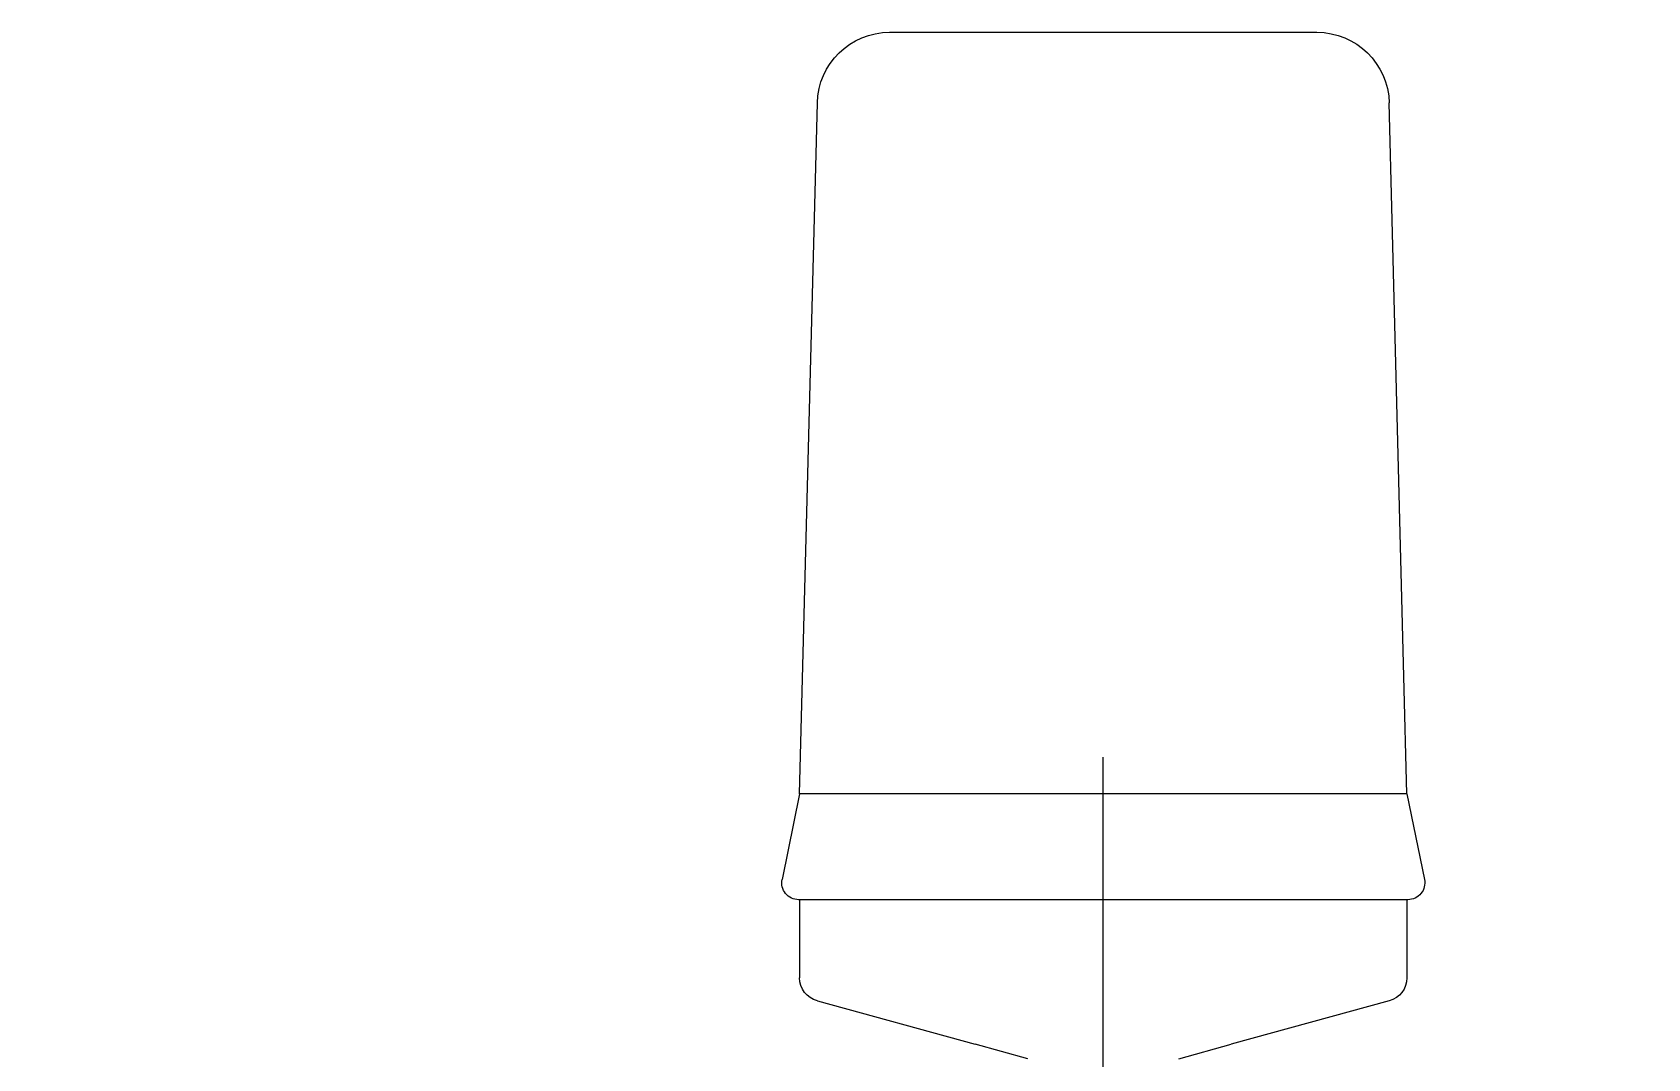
# Model space of a CAD drawing. Header units: millimetres. Extents: x 23077 to 36984, y -3880 to 22709.
# Drawn here: x 24350.8 to 24686, y 9144 to 9357 of the extents above; entities that cross this region are included whole.
import ezdxf

# ---------------------------------------------------------------- set-up
doc = ezdxf.new("R2010")
doc.units = ezdxf.units.MM
doc.set_wipeout_variables(frame=1)
doc.layers.add('LTM-1160-2', color=251, linetype='Continuous')

# ---------------------------------------------------------------- blocks, each defined once
blk = doc.blocks.new('BLOCK-20160220.15365116')
at = {"color": 0, "linetype": 'ByBlock', "lineweight": -2, "transparency": 16777216}
blk.add_line((7634.78, 2886.3), (7546.12, 2886.3), dxfattribs=at)
for centre, start, end in [((7546.12, 2871.3), 90, 178.727), ((7634.78, 2871.3), 1.273, 90)]:
    blk.add_arc(centre, 15, start, end, dxfattribs=at)
blk.add_wipeout([(8535.08, 2429.14), (8535.08, 2429.14), (8527.85, 2433.29), (8520.09, 2436.33), (8511.96, 2438.17), (8503.65, 2438.8), (7678.89, 2438.8), (7678.89, 2438.8), (7658.49, 2434.95), (7640.9, 2423.94), (7628.53, 2407.28), (7623.07, 2387.26), (7623.07, 2387.26), (7586.43, 1929.26), (7586.43, 1929.26), (7588.71, 1908.39), (7598.51, 1889.82), (7614.46, 1876.17), (7634.32, 1869.36), (4949.05, 1872.3), (4949.05, 2130.8), (4580, 2130.8), (4709.29, 2615.8), (4715.05, 2615.8), (4715.05, 2805.8), (4845.05, 2805.8), (4845.05, 2865.8), (4985.05, 2865.8), (4985.05, 2805.8), (5115.05, 2805.8), (5115.05, 2615.8), (6380.05, 2615.8), (6380.05, 2791.42), (6490.05, 2791.42), (6490.05, 2615.8), (8609.4, 2615.8), (8619.56, 2615.8), (8634.56, 2615.8), (8634.56, 2545.8), (8638.31, 2564.1), (8668.62, 2451.36), (8555.08, 2404.92)], dxfattribs=at)
for p, q in [((7527.45, 2728.3), (7531.12, 2871.63)), ((7653.45, 2728.3), (7649.77, 2871.63)), ((7590.45, 2527.61), (7590.45, 2735.88)), ((7527.45, 2728.3), (7523.81, 2710.5)), ((7527.45, 2728.3), (7653.45, 2728.3)), ((7653.45, 2728.3), (7657.09, 2710.5)), ((7527.24, 2706.3), (7653.66, 2706.3)), ((7527.45, 2706.3), (7527.45, 2690.11)), ((7653.45, 2706.3), (7653.45, 2690.11)), ((7531.13, 2685.29), (7563.88, 2676.3)), ((7649.77, 2685.29), (7617.02, 2676.3)), ((7574.77, 2673.3), (7563.88, 2676.3)), ((7606.13, 2673.3), (7617.02, 2676.3))]:
    blk.add_line(p, q, dxfattribs=at)
for centre, radius, start, end in [((7527.24, 2709.8), 3.5, 168.4399, 270), ((7653.66, 2709.8), 3.5, 270, 11.5601), ((7532.45, 2690.11), 5, 180, 254.6499), ((7648.45, 2690.11), 5, 285.3501, 0)]:
    blk.add_arc(centre, radius, start, end, dxfattribs=at)
blk = doc.blocks.new('*U40')
at = {"color": 0, "linetype": 'ByBlock', "lineweight": -2, "transparency": 16777216, "xscale": -1}
blk.add_blockref('BLOCK-20160220.15365116', (0, 0), dxfattribs=at)

msp = doc.modelspace()

# ---------------------------------------------------------------- block references
at = {"layer": 'LTM-1160-2'}
msp.add_blockref('*U40', (32163.46, 6470.67), dxfattribs=at)

doc.saveas('drawing.dxf')
